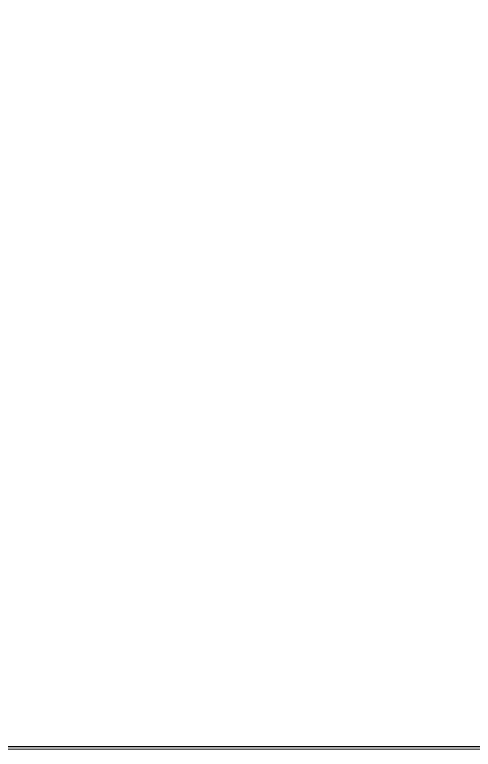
# Model space of a CAD drawing. Header units: metres. Extents: x 3071 to 12757, y 289 to 1488.
# Drawn here: x 12502.6 to 12615, y 897.8 to 1077.9 of the extents above; entities that cross this region are included whole.
import ezdxf

# ---------------------------------------------------------------- set-up
doc = ezdxf.new("R2010")
doc.units = ezdxf.units.M
doc.layers.add('Basic Map', color=251, linetype='Continuous')
doc.layers.add('TITLE BLOCK', color=7, linetype='Continuous', lineweight=18)

msp = doc.modelspace()

# ---------------------------------------------------------------- linework, layer by layer
at = {"layer": 'Basic Map', "linetype": 'Continuous'}
msp.add_lwpolyline([(12247.9483624198, 898.5080508587898), (12684.82265537498, 898.5080508587898), (12684.82265537498, 1258.049359425271), (12247.9483624198, 1258.049359425271)], close=True, dxfattribs=at)
at = {"layer": 'TITLE BLOCK'}
msp.add_line((12247.94704104048, 897.8240765823039), (12757.32219119129, 897.8492947939985), dxfattribs=at)

doc.saveas('drawing.dxf')
